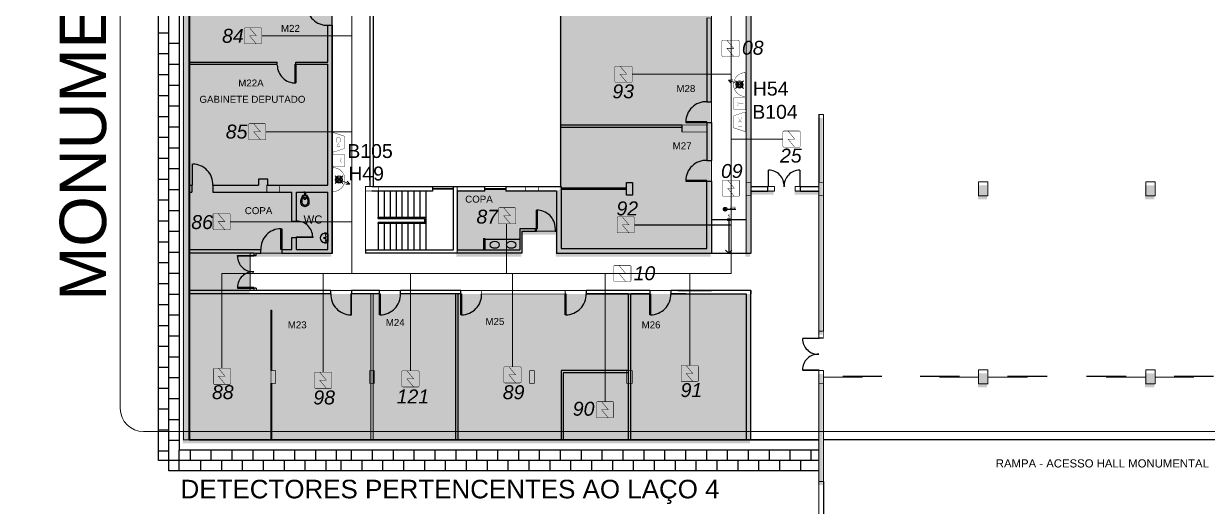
# Model space of a CAD drawing. Header units: metres. Extents: x -331 to 2982, y 362 to 2539.
# Drawn here: x 764.1 to 815.1, y 903.2 to 924 of the extents above; entities that cross this region are included whole.
import ezdxf
from ezdxf.enums import TextEntityAlignment as Align

# ---------------------------------------------------------------- set-up
doc = ezdxf.new("R2010")
doc.units = ezdxf.units.M
doc.layers.get('0').update_dxf_attribs({"color": 251})
doc.layers.add('_salas', color=251, linetype='Continuous', plot=False)
for name, color, linetype in [('CX', 251, 'Continuous'), ('DET. FUMAÇA', 1, 'Continuous'), ('Div', 251, 'Continuous'), ('Mob', 251, 'Continuous'), ('Pis', 251, 'Continuous')]:
    doc.layers.add(name, color=color, linetype=linetype)
doc.styles.add('ALESP1', font='arial.ttf')
doc.styles.add('ARIAL', font='arial.ttf')
doc.styles.add('DESTAQUE', font='arial.ttf', dxfattribs={"height": 0.4})
doc.styles.get("Standard").update_dxf_attribs({"font": 'arial.ttf', "height": 0.3})
doc.styles.add('X3G_ENTITY_14169C37', font='arial.ttf', dxfattribs={"height": 0.6})
doc.styles.add('X3G_ENTITY_14169C3F', font='arial.ttf', dxfattribs={"height": 0.6})
doc.styles.add('X3G_ENTITY_14169C47', font='arial.ttf', dxfattribs={"height": 0.6})
doc.styles.add('X3G_ENTITY_14169C4F', font='arial.ttf', dxfattribs={"height": 0.6})
doc.styles.add('X3G_ENTITY_14169C57', font='arial.ttf', dxfattribs={"height": 0.6})
doc.styles.add('X3G_ENTITY_14169C5F', font='arial.ttf', dxfattribs={"height": 0.6})
doc.styles.add('X3G_ENTITY_14169C9F', font='arial.ttf', dxfattribs={"height": 0.6})
doc.styles.add('X3G_ENTITY_14169CA1', font='arial.ttf', dxfattribs={"height": 0.6})
doc.styles.add('X3G_ENTITY_14169CA7', font='arial.ttf', dxfattribs={"height": 0.6})
doc.styles.add('X3G_ENTITY_14169CA9', font='arial.ttf', dxfattribs={"height": 0.6})
doc.styles.add('X3G_ENTITY_14169CAB', font='arial.ttf', dxfattribs={"height": 0.6})
doc.styles.add('X3G_ENTITY_14169CAD', font='arial.ttf', dxfattribs={"height": 0.6})
doc.styles.add('X3G_ENTITY_14169CAF', font='arial.ttf', dxfattribs={"height": 0.6})
doc.styles.add('X3G_ENTITY_14169CB1', font='arial.ttf', dxfattribs={"height": 0.6})
doc.styles.add('X3G_ENTITY_14169CB3', font='arial.ttf', dxfattribs={"height": 0.6})
doc.styles.add('X3G_ENTITY_14169CB5', font='arial.ttf', dxfattribs={"height": 0.6})
doc.styles.add('X3G_ENTITY_1416B688', font='arial.ttf', dxfattribs={"height": 0.6})
doc.styles.add('X3G_ENTITY_1416B6F6', font='arial.ttf', dxfattribs={"height": 0.6})
doc.styles.add('X3G_ENTITY_142075D9', font='arial.ttf', dxfattribs={"height": 0.3})
doc.styles.add('X3G_ENTITY_14228B72', font='arial.ttf', dxfattribs={"height": 0.6})
doc.styles.add('X3G_ENTITY_14228BB1', font='arial.ttf', dxfattribs={"height": 0.6})

# ---------------------------------------------------------------- blocks, each defined once
blk = doc.blocks.new('Detector de fumaça')
at = {"layer": 'DET. FUMAÇA', "linetype": 'Continuous', "lineweight": 15, "const_width": 0.0187}
blk.add_lwpolyline([(774.599, 539.816), (775.249, 539.816, -0.414214), (775.296, 539.769), (775.296, 539.167, -0.414214), (775.249, 539.12), (774.599, 539.12, -0.414214), (774.553, 539.167), (774.553, 539.769, -0.414214)], format="xyb", close=True, dxfattribs=at)
blk.add_lwpolyline([(774.773, 539.816), (775.064, 539.468), (774.773, 539.468), (775.064, 539.12)], dxfattribs=at)
blk = doc.blocks.new('WEW')
at = {"color": 1, "lineweight": 0, "true_color": 0xe60000}
for p, q in [((1781.075, 994.175), (1781.413, 993.836)), ((1781.413, 994.175), (1781.075, 993.836)), ((1781.244, 994.005), (1781.439, 994.482)), ((1781.439, 994.482), (1781.308, 994.36)), ((1781.439, 994.482), (1781.447, 994.302))]:
    blk.add_line(p, q, dxfattribs=at)
at = {"color": 1, "true_color": 0xe60000, "const_width": 0.0172}
for points in [[(1779.259, 993.747), (1780.023, 993.747, 0.511918), (1780.056, 993.793), (1779.907, 994.24, 0.322823), (1779.874, 994.263), (1779.408, 994.263, 0.322823), (1779.375, 994.24), (1779.226, 993.793, 0.511918)], [(1780.193, 994.263), (1780.641, 994.263, -0.414214), (1780.675, 994.229), (1780.675, 993.782, -0.414214), (1780.641, 993.747), (1780.193, 993.747, -0.414214), (1780.159, 993.782), (1780.159, 994.229, -0.414214)], [(1780.764, 993.748), (1781.724, 993.748, 0.435311), (1781.759, 993.784, 0.930949), (1780.73, 993.784, 0.435311)]]:
    blk.add_lwpolyline(points, format="xyb", close=True, dxfattribs=at)
at = {"color": 1, "true_color": 0xe60000, "const_width": 0.0086}
for points in [[(1779.463, 994.06), (1779.617, 994.06), (1779.652, 994.026), (1779.652, 993.936), (1779.617, 993.902), (1779.463, 993.902), (1779.428, 993.936), (1779.428, 994.026)], [(1779.832, 993.936), (1779.832, 994.026), (1779.802, 994.044), (1779.679, 993.981), (1779.802, 993.918)]]:
    blk.add_lwpolyline(points, close=True, dxfattribs=at)
for points in [[(1780.336, 994.135), (1780.338, 994.117), (1780.344, 994.099), (1780.351, 994.088), (1780.365, 994.073), (1780.373, 994.067), (1780.386, 994.06), (1780.397, 994.057), (1780.413, 994.055), (1780.421, 994.055), (1780.431, 994.056), (1780.45, 994.062), (1780.464, 994.07), (1780.477, 994.082), (1780.488, 994.096), (1780.494, 994.11), (1780.497, 994.122), (1780.498, 994.13), (1780.498, 994.136)], [(1780.417, 993.837), (1780.417, 994.055)]]:
    blk.add_lwpolyline(points, dxfattribs=at)
at = {"color": 1, "lineweight": 0, "true_color": 0xe60000}
for radius in [0.158, 0.119, 0.0774]:
    blk.add_circle((1781.244, 994.005), radius, dxfattribs=at)
blk = doc.blocks.new('VASO')
at = {"layer": 'Mob'}
for p, q in [((302.351, 172.465), (302.38, 172.465)), ((302.38, 172.465), (302.38, 172.383)), ((302.411, 172.354), (302.411, 172.494)), ((302.499, 172.354), (302.499, 172.494)), ((302.599, 172.444), (302.499, 172.444)), ((302.599, 172.404), (302.499, 172.404)), ((302.599, 172.444), (302.599, 172.455)), ((302.599, 172.404), (302.599, 172.444)), ((302.599, 172.404), (302.599, 172.393)), ((302.619, 172.464), (302.609, 172.464)), ((302.619, 172.424), (302.619, 172.464)), ((302.619, 172.424), (302.619, 172.383)), ((302.351, 172.383), (302.38, 172.383)), ((302.619, 172.383), (302.609, 172.383))]:
    blk.add_line(p, q, dxfattribs=at)
for centre in [(302.453, 172.486), (302.453, 172.362)]:
    blk.add_circle(centre, 0.00707, dxfattribs=at)
for centre, radius, start, end in [((302.178, 172.42), 0.179, 86.6811, 178.7962), ((302.178, 172.427), 0.179, 181.2038, 273.3189), ((302.178, 172.42), 0.129, 86.6811, 178.7962), ((302.178, 172.427), 0.129, 181.2038, 273.3189), ((302.205, 172.134), 0.464, 50.6979, 92.0637), ((302.205, 172.134), 0.414, 60.1325, 92.0637), ((302.349, 172.422), 0.043, 86.6811, 178.7962), ((302.349, 172.426), 0.043, 181.2038, 273.3189), ((302.609, 172.455), 0.00935, 90, 180), ((302.609, 172.393), 0.00935, 180, 270), ((302.205, 172.713), 0.464, 267.9363, 309.3021), ((302.205, 172.713), 0.414, 267.9363, 299.8675)]:
    blk.add_arc(centre, radius, start, end, dxfattribs=at)

msp = doc.modelspace()

# ---------------------------------------------------------------- hatches: boundary and pattern name
at = {"layer": '_salas', "transparency": 33554559}
h = msp.add_hatch(color=256, dxfattribs=at)
h.dxf.hatch_style = 1
h.paths.add_polyline_path([(779.351, 955.411), (776.826, 955.411), (776.826, 956.986), (779.351, 956.986), (792.881, 956.986), (792.881, 959.011), (795.12, 959.011), (795.12, 968.046), (770.956, 968.046), (770.956, 955.411), (764.106, 955.411), (764.106, 946.461), (770.956, 946.461), (770.956, 905.926), (795.406, 905.926), (795.406, 912.361), (773.841, 912.361), (773.841, 913.961), (777.366, 913.961), (777.366, 941.136), (776.426, 941.136), (776.426, 946.461), (779.351, 946.461)])
h = msp.add_hatch(color=256, dxfattribs=at)
h.dxf.hatch_style = 1
h.paths.add_polyline_path([(793.706, 941.136), (785.701, 941.136), (785.701, 940.936), (787.206, 940.936), (787.206, 916.836), (782.746, 916.836), (782.746, 913.961), (785.546, 913.961), (785.546, 914.911), (787.026, 914.911), (787.026, 913.961), (793.706, 913.961)])
h = msp.add_hatch(color=256, dxfattribs=at)
h.dxf.hatch_style = 1
h.paths.add_polyline_path([(795.406, 940.936), (796.806, 940.936), (796.806, 941.136), (795.206, 941.136), (795.206, 913.961), (795.406, 913.961), (795.406, 916.636), (796.421, 916.636), (796.421, 916.836), (795.406, 916.836)])
h = msp.add_hatch(color=256, dxfattribs=at)
h.dxf.hatch_style = 1
h.paths.add_polyline_path([(795.406, 940.936), (796.806, 940.936), (796.806, 941.136), (795.206, 941.136), (795.206, 913.961), (795.406, 913.961), (795.406, 916.636), (796.421, 916.636), (796.421, 916.836), (795.406, 916.836)])
h = msp.add_hatch(color=256, dxfattribs=at)
h.dxf.hatch_style = 1
h.paths.add_polyline_path([(798.536, 919.936), (798.336, 919.936), (798.336, 916.836), (797.321, 916.836), (797.321, 916.636), (798.336, 916.636), (798.336, 910.611), (798.536, 910.611)])
h = msp.add_hatch(color=256, dxfattribs=at)
h.dxf.hatch_style = 1
h.paths.add_polyline_path([(798.536, 919.936), (798.336, 919.936), (798.336, 916.836), (797.321, 916.836), (797.321, 916.636), (798.336, 916.636), (798.336, 910.611), (798.536, 910.611)])
h = msp.add_hatch(color=256, dxfattribs=at)
h.dxf.hatch_style = 1
h.paths.add_polyline_path([(812.821, 917.036), (812.421, 917.036), (812.421, 916.436), (812.821, 916.436)])
h.paths.add_polyline_path([(805.621, 917.036), (805.221, 917.036), (805.221, 916.436), (805.621, 916.436)])
h.paths.add_polyline_path([(812.821, 908.936), (812.421, 908.936), (812.421, 908.336), (812.821, 908.336)])
h.paths.add_polyline_path([(805.621, 908.936), (805.221, 908.936), (805.221, 908.336), (805.621, 908.336)])
h = msp.add_hatch(color=256, dxfattribs=at)
h.dxf.hatch_style = 1
h.paths.add_polyline_path([(812.821, 917.036), (812.421, 917.036), (812.421, 916.436), (812.821, 916.436)])
h.paths.add_polyline_path([(805.621, 917.036), (805.221, 917.036), (805.221, 916.436), (805.621, 916.436)])
h.paths.add_polyline_path([(812.821, 908.936), (812.421, 908.936), (812.421, 908.336), (812.821, 908.336)])
h.paths.add_polyline_path([(805.621, 908.936), (805.221, 908.936), (805.221, 908.336), (805.621, 908.336)])
h = msp.add_hatch(color=256, dxfattribs=at)
h.dxf.hatch_style = 1
h.paths.add_polyline_path([(798.536, 908.911), (798.336, 908.911), (798.336, 904.136), (798.536, 904.136)])
h = msp.add_hatch(color=256, dxfattribs=at)
h.dxf.hatch_style = 1
h.paths.add_polyline_path([(798.536, 908.911), (798.336, 908.911), (798.336, 904.136), (798.536, 904.136)])
at = {"layer": 'Pis'}
h = msp.add_hatch(color=256, dxfattribs=at)
h.paths.add_polyline_path([(794.336, 916.005), (794.336, 916.085, 0.414214), (794.256, 916.005)])
h.paths.add_polyline_path([(794.336, 915.925, 0.414214), (794.416, 916.005), (794.336, 916.005)])

# ---------------------------------------------------------------- linework, layer by layer
at = {"lineweight": 0}
for p, q in [((777.384, 941.286), (777.384, 914.111)), ((777.384, 914.111), (773.859, 914.111)), ((773.859, 914.111), (773.859, 912.511)), ((773.859, 912.511), (795.424, 912.511)), ((795.424, 912.511), (795.424, 906.076))]:
    msp.add_line(p, q, dxfattribs=at)
for points in [[(798.369, 906.076), (770.989, 906.076), (770.989, 946.611)], [(782.779, 916.986), (787.239, 916.986), (787.239, 941.086), (785.734, 941.086), (785.734, 941.286), (793.739, 941.286), (793.739, 914.111), (787.059, 914.111), (787.059, 915.061), (785.579, 915.061), (785.579, 914.111), (782.779, 914.111)], [(798.369, 906.076), (798.369, 873.934), (819.434, 873.934), (819.434, 906.076)]]:
    msp.add_lwpolyline(points, dxfattribs=at)
for points in [[(796.839, 941.086), (796.839, 941.286), (795.239, 941.286), (795.239, 914.111), (795.439, 914.111), (795.439, 916.786), (796.454, 916.786), (796.454, 916.986), (795.439, 916.986), (795.439, 941.086)], [(798.569, 910.761), (798.569, 920.086), (798.369, 920.086), (798.369, 916.986), (797.354, 916.986), (797.354, 916.786), (798.369, 916.786), (798.369, 910.761)], [(805.254, 917.186), (805.654, 917.186), (805.654, 916.586), (805.254, 916.586)], [(812.454, 917.186), (812.854, 917.186), (812.854, 916.586), (812.454, 916.586)], [(782.779, 916.986), (778.834, 916.986), (778.834, 914.111), (782.779, 914.111)], [(798.369, 909.061), (798.569, 909.061), (798.569, 904.286), (798.369, 904.286)], [(805.254, 909.086), (805.654, 909.086), (805.654, 908.486), (805.254, 908.486)], [(812.454, 909.086), (812.854, 909.086), (812.854, 908.486), (812.454, 908.486)]]:
    msp.add_lwpolyline(points, close=True, dxfattribs=at)
at = {"layer": 'CX', "ltscale": 8}
for points in [[(775.804, 922.247), (775.834, 922.247), (775.834, 921.447), (775.804, 921.447)], [(793.539, 919.736), (793.539, 919.766), (792.639, 919.766), (792.639, 919.736)], [(793.539, 917.211), (793.539, 917.241), (792.639, 917.241), (792.639, 917.211)], [(786.237, 915.161), (786.207, 915.161), (786.207, 915.961), (786.237, 915.961)], [(775.224, 914.266), (775.194, 914.266), (775.194, 915.166), (775.224, 915.166)], [(775.859, 914.787), (775.859, 914.817), (776.559, 914.817), (776.559, 914.787)], [(774.024, 914.016), (774.024, 913.986), (773.322, 913.986), (773.322, 914.016)], [(774.024, 912.611), (774.024, 912.641), (773.322, 912.641), (773.322, 912.611)], [(778.239, 912.361), (778.209, 912.361), (778.209, 911.461), (778.239, 911.461)], [(779.439, 912.361), (779.469, 912.361), (779.469, 911.461), (779.439, 911.461)], [(782.939, 912.361), (782.969, 912.361), (782.969, 911.461), (782.939, 911.461)], [(787.439, 912.361), (787.469, 912.361), (787.469, 911.461), (787.439, 911.461)], [(791.089, 912.361), (791.119, 912.361), (791.119, 911.461), (791.089, 911.461)]]:
    msp.add_lwpolyline(points, close=True, dxfattribs=at)
at = {"layer": 'CX', "color": 251, "ltscale": 8, "true_color": 0x606060}
for centre, radius, start, end in [((777.179, 924.797), 0.871, 180, 271.942), ((775.804, 922.217), 0.771, 180, 272.1894), ((793.509, 919.766), 0.871, 88.058, 180), ((793.509, 917.241), 0.871, 88.058, 180), ((786.236, 915.191), 0.771, 0, 92.1894), ((775.194, 914.296), 0.871, 90, 181.942), ((775.888, 914.817), 0.671, 0, 92.5089), ((773.994, 913.986), 0.672, 180, 272.5089), ((773.994, 912.641), 0.672, 87.4911, 180), ((778.209, 912.332), 0.871, 178.058, 270), ((779.469, 912.332), 0.871, 270, 1.942), ((782.969, 912.332), 0.871, 270, 1.942), ((787.469, 912.332), 0.871, 270, 1.942), ((791.119, 912.332), 0.871, 270, 1.942)]:
    msp.add_arc(centre, radius, start, end, dxfattribs=at)
at = {"layer": 'Div', "color": 150, "linetype": 'Continuous', "lineweight": 0}
for p, q in [((778.24, 913.244), (778.24, 951.084)), ((794.587, 944.321), (794.587, 913.244)), ((774.364, 923.473), (778.24, 923.473)), ((790.323, 921.822), (794.587, 921.822)), ((774.539, 919.343), (778.24, 919.343)), ((796.821, 919.026), (794.587, 919.026)), ((773.007, 915.471), (778.24, 915.471)), ((784.906, 913.244), (784.906, 915.379)), ((772.65, 913.244), (794.587, 913.244)), ((772.65, 913.244), (772.65, 909.161)), ((777.012, 908.991), (777.012, 913.244)), ((780.772, 909.049), (780.772, 913.244)), ((785.167, 909.222), (785.167, 913.244)), ((789.158, 907.72), (789.158, 913.244)), ((792.805, 909.277), (792.805, 913.244))]:
    msp.add_line(p, q, dxfattribs=at)
at = {"layer": 'Div', "color": 230, "linetype": 'Continuous', "lineweight": 0}
for p, q in [((768.27, 907.431), (768.27, 943.813)), ((821.239, 906.431), (769.27, 906.431))]:
    msp.add_line(p, q, dxfattribs=at)
at = {"layer": 'Div', "lineweight": 0}
for p, q in [((787.259, 919.636), (792.469, 919.636)), ((792.469, 919.636), (792.469, 919.536)), ((787.259, 919.536), (792.469, 919.536)), ((783.919, 914.744), (783.979, 914.744)), ((779.063, 912.361), (779.063, 906.096)), ((779.163, 912.361), (779.163, 906.096)), ((790.164, 906.096), (790.164, 912.361)), ((790.264, 906.096), (790.264, 912.361))]:
    msp.add_line(p, q, dxfattribs=at)
at = {"layer": 'Div', "lineweight": 0, "ltscale": 0.8}
for p, q in [((786.157, 915.161), (786.207, 915.161)), ((786.157, 915.061), (786.207, 915.061)), ((787.259, 909.061), (787.259, 906.096)), ((790.164, 909.061), (787.259, 909.061)), ((787.359, 908.961), (787.359, 906.096)), ((790.164, 908.961), (787.359, 908.961))]:
    msp.add_line(p, q, dxfattribs=at)
at = {"layer": 'Div', "color": 150}
msp.add_line((790.421, 915.334), (794.587, 915.334), dxfattribs=at)
at = {"layer": 'Div', "color": 230, "linetype": 'Continuous', "lineweight": 0}
msp.add_arc((769.27, 907.431), 1, 180, 270, dxfattribs=at)
at = {"layer": 'Pis'}
for p, q in [((769.909, 905.186), (769.909, 946.566)), ((770.359, 905.186), (770.359, 946.566)), ((770.809, 946.566), (770.809, 905.636)), ((771.239, 906.076), (771.239, 946.566)), ((771.259, 908.836), (771.259, 946.566)), ((795.439, 941.086), (795.439, 914.111)), ((779.019, 924.886), (779.019, 916.986)), ((779.169, 924.886), (779.169, 916.986)), ((793.539, 924.236), (793.539, 920.636)), ((793.539, 924.236), (793.539, 920.711)), ((793.739, 920.711), (793.739, 924.236)), ((793.739, 920.636), (793.739, 924.236)), ((777.209, 922.337), (777.209, 923.926)), ((777.209, 923.926), (777.409, 923.926)), ((777.409, 914.116), (777.409, 923.926)), ((769.909, 923.606), (770.359, 923.606)), ((769.909, 923.156), (769.909, 923.156)), ((770.359, 923.156), (770.809, 923.156)), ((769.909, 922.706), (770.359, 922.706)), ((769.909, 922.256), (769.909, 922.256)), ((770.359, 922.256), (770.809, 922.256)), ((771.259, 922.337), (775.034, 922.337)), ((771.259, 922.247), (775.034, 922.247)), ((775.034, 922.247), (775.034, 922.337)), ((775.834, 922.337), (777.209, 922.337)), ((775.834, 922.247), (775.834, 922.337)), ((775.834, 922.247), (777.209, 922.247)), ((777.209, 917.047), (777.209, 922.247)), ((769.909, 921.806), (770.359, 921.806)), ((769.909, 921.356), (769.909, 921.356)), ((770.359, 921.356), (770.809, 921.356)), ((769.909, 920.906), (770.359, 920.906)), ((793.539, 920.636), (793.739, 920.636)), ((793.539, 920.636), (793.739, 920.636)), ((769.909, 920.456), (769.909, 920.456)), ((770.359, 920.456), (770.809, 920.456)), ((798.369, 920.086), (798.369, 917.161)), ((769.909, 920.006), (770.359, 920.006)), ((787.259, 919.636), (792.469, 919.636)), ((792.469, 919.636), (792.469, 919.536)), ((792.469, 919.636), (792.469, 919.336)), ((793.539, 919.736), (793.739, 919.736)), ((793.539, 919.736), (793.539, 918.111)), ((793.739, 919.736), (793.739, 918.111)), ((769.909, 919.556), (769.909, 919.556)), ((769.909, 919.106), (770.359, 919.106)), ((770.359, 919.556), (770.809, 919.556)), ((787.259, 919.536), (792.469, 919.536)), ((769.909, 918.656), (769.909, 918.656)), ((770.359, 918.656), (770.809, 918.656)), ((769.909, 918.206), (770.359, 918.206)), ((793.539, 918.111), (793.739, 918.111)), ((769.909, 917.756), (769.909, 917.756)), ((770.359, 917.756), (770.809, 917.756)), ((769.909, 917.306), (770.359, 917.306)), ((771.259, 917.047), (771.359, 917.047)), ((771.359, 917.047), (771.359, 916.737)), ((772.259, 917.047), (774.229, 917.047)), ((772.259, 917.047), (772.259, 916.737)), ((774.629, 917.297), (774.229, 917.297)), ((774.229, 917.297), (774.229, 917.047)), ((774.584, 917.047), (777.209, 917.047)), ((774.629, 917.047), (774.629, 917.297)), ((774.629, 917.047), (777.209, 917.047)), ((790.088, 917.161), (790.338, 917.161)), ((790.088, 916.611), (790.088, 917.161)), ((790.338, 917.161), (790.338, 916.611)), ((793.539, 914.311), (793.539, 917.211)), ((793.539, 917.211), (793.739, 917.211)), ((793.739, 917.211), (793.739, 914.111)), ((769.909, 916.856), (769.909, 916.856)), ((770.359, 916.856), (770.809, 916.856)), ((771.259, 916.737), (771.359, 916.737)), ((772.259, 916.737), (775.659, 916.737)), ((774.584, 916.737), (775.659, 916.737)), ((775.649, 916.737), (775.659, 916.737)), ((775.659, 915.487), (775.659, 916.737)), ((775.859, 916.737), (776.224, 916.737)), ((775.859, 916.737), (776.324, 916.737)), ((775.859, 916.737), (776.324, 916.737)), ((775.859, 915.487), (775.859, 916.737)), ((776.324, 916.737), (776.524, 916.737)), ((776.324, 916.737), (777.209, 916.737)), ((777.209, 914.266), (777.209, 916.737)), ((779.109, 916.986), (781.729, 916.986)), ((781.729, 916.786), (779.109, 916.786)), ((779.384, 916.786), (779.384, 915.661)), ((779.639, 916.786), (779.639, 915.661)), ((779.895, 916.786), (779.895, 915.661)), ((780.15, 916.786), (780.15, 915.661)), ((780.406, 916.786), (780.406, 915.661)), ((780.662, 916.786), (780.662, 915.661)), ((780.917, 916.786), (780.917, 915.661)), ((781.173, 916.786), (781.173, 915.661)), ((781.429, 916.786), (781.429, 915.661)), ((781.729, 916.986), (781.729, 916.786)), ((782.629, 916.896), (781.729, 916.896)), ((782.629, 916.876), (781.729, 916.876)), ((782.629, 914.261), (782.629, 916.986)), ((782.629, 916.986), (783.979, 916.986)), ((782.779, 916.786), (782.779, 914.261)), ((783.979, 916.786), (782.779, 916.786)), ((783.979, 916.896), (783.979, 916.986)), ((783.979, 916.786), (783.979, 916.896)), ((783.979, 916.896), (784.879, 916.896)), ((783.979, 916.876), (784.879, 916.876)), ((784.879, 916.986), (784.879, 916.876)), ((784.879, 916.986), (787.259, 916.986)), ((784.879, 916.876), (784.879, 916.786)), ((787.059, 916.786), (784.879, 916.786)), ((787.059, 916.786), (787.059, 914.111)), ((790.088, 916.911), (787.258, 916.911)), ((790.088, 916.861), (787.258, 916.861)), ((787.259, 916.986), (787.259, 914.311)), ((790.338, 916.611), (790.088, 916.611)), ((795.439, 916.986), (796.173, 916.986)), ((795.439, 916.786), (796.173, 916.786)), ((796.173, 916.786), (796.173, 916.986)), ((796.873, 916.966), (796.873, 916.986)), ((797.573, 916.986), (798.369, 916.986)), ((797.573, 916.786), (797.573, 916.986)), ((797.573, 916.786), (798.369, 916.786)), ((769.909, 916.406), (770.359, 916.406)), ((794.256, 916.005), (794.797, 916.005)), ((794.336, 916.085), (794.336, 915.925)), ((769.909, 915.956), (769.909, 915.956)), ((769.909, 915.506), (770.359, 915.506)), ((770.359, 915.956), (770.809, 915.956)), ((779.384, 915.661), (781.429, 915.661)), ((779.384, 915.611), (779.384, 915.661)), ((779.384, 915.611), (781.379, 915.611)), ((781.379, 915.611), (781.379, 915.436)), ((781.429, 915.661), (781.429, 915.386)), ((793.739, 915.561), (795.239, 915.561)), ((794.489, 915.508), (794.489, 914.111)), ((769.909, 915.056), (769.909, 915.056)), ((770.359, 915.056), (770.809, 915.056)), ((775.659, 915.487), (775.859, 915.487)), ((781.379, 915.436), (779.384, 915.436)), ((779.384, 915.386), (779.384, 915.436)), ((779.384, 915.386), (779.384, 914.261)), ((781.429, 915.386), (779.384, 915.386)), ((779.639, 915.386), (779.639, 914.261)), ((779.895, 915.386), (779.895, 914.261)), ((780.15, 915.386), (780.15, 914.261)), ((780.406, 915.386), (780.406, 914.261)), ((780.662, 915.386), (780.662, 914.261)), ((780.917, 915.386), (780.917, 914.261)), ((781.173, 915.386), (781.173, 914.261)), ((781.429, 915.386), (781.429, 914.261)), ((786.157, 915.161), (785.479, 915.161)), ((785.479, 915.161), (785.479, 914.261)), ((785.579, 914.111), (785.579, 915.061)), ((785.579, 915.061), (786.157, 915.061)), ((786.157, 915.061), (786.157, 915.161)), ((786.157, 915.161), (786.207, 915.161)), ((786.157, 915.061), (786.207, 915.061)), ((786.207, 915.061), (786.207, 915.161)), ((787.007, 915.161), (787.007, 915.061)), ((787.007, 915.161), (787.059, 915.161)), ((787.007, 915.061), (787.059, 915.061)), ((769.909, 914.606), (770.359, 914.606)), ((775.659, 914.266), (775.659, 914.787)), ((775.659, 914.787), (775.859, 914.787)), ((775.859, 914.266), (775.859, 914.787)), ((777.209, 914.946), (777.209, 914.595)), ((783.919, 914.744), (783.979, 914.744)), ((783.919, 914.744), (783.919, 914.261)), ((783.979, 914.744), (783.979, 914.261)), ((783.979, 914.711), (785.479, 914.711)), ((769.909, 914.156), (769.909, 914.156)), ((770.359, 914.156), (770.809, 914.156)), ((771.259, 914.266), (774.324, 914.266)), ((774.024, 914.116), (771.259, 914.116)), ((774.024, 914.116), (774.024, 914.016)), ((774.024, 914.016), (774.124, 914.016)), ((774.124, 914.016), (774.124, 914.116)), ((774.124, 914.116), (774.324, 914.116)), ((774.324, 914.116), (774.324, 914.266)), ((775.224, 914.266), (775.659, 914.266)), ((775.224, 914.266), (775.224, 914.116)), ((775.224, 914.116), (777.409, 914.116)), ((775.859, 914.266), (776.324, 914.266)), ((776.324, 914.266), (777.209, 914.266)), ((778.834, 914.261), (778.834, 914.111)), ((778.834, 914.261), (782.629, 914.261)), ((785.579, 914.111), (778.834, 914.111)), ((782.779, 914.261), (785.479, 914.261)), ((787.059, 914.111), (793.739, 914.111)), ((787.259, 914.311), (793.539, 914.311)), ((793.739, 914.111), (795.239, 914.111)), ((794.489, 914.111), (794.35, 914.244)), ((794.489, 914.111), (794.627, 914.244)), ((795.239, 914.111), (795.439, 914.111)), ((769.909, 913.706), (770.359, 913.706)), ((769.909, 913.256), (769.909, 913.256)), ((770.359, 913.256), (770.809, 913.256)), ((769.909, 912.806), (770.359, 912.806)), ((769.909, 912.806), (770.359, 912.806)), ((774.024, 912.511), (771.259, 912.511)), ((774.024, 912.511), (771.259, 912.511)), ((774.124, 912.611), (774.024, 912.611)), ((774.024, 912.611), (774.024, 912.511)), ((774.024, 912.611), (774.024, 912.511)), ((774.124, 912.611), (774.024, 912.611)), ((774.024, 912.611), (774.024, 912.511)), ((774.124, 912.611), (774.124, 912.511)), ((774.124, 912.611), (774.124, 912.511)), ((774.124, 912.611), (774.124, 912.511)), ((777.339, 912.511), (774.124, 912.511)), ((777.339, 912.361), (777.339, 912.511)), ((779.439, 912.511), (778.239, 912.511)), ((778.239, 912.511), (778.239, 912.361)), ((779.439, 912.361), (779.439, 912.511)), ((782.939, 912.511), (780.339, 912.511)), ((780.339, 912.361), (780.339, 912.511)), ((782.939, 912.361), (782.939, 912.511)), ((790.189, 912.511), (788.339, 912.511)), ((788.339, 912.511), (788.339, 912.361)), ((791.089, 912.511), (788.339, 912.511)), ((788.339, 912.511), (788.339, 912.361)), ((791.089, 912.511), (790.189, 912.511)), ((791.089, 912.511), (791.089, 912.361)), ((792.839, 912.511), (791.989, 912.511)), ((795.439, 912.511), (791.989, 912.511)), ((791.989, 912.511), (791.989, 912.361)), ((792.289, 912.511), (793.739, 912.511)), ((795.439, 906.276), (795.439, 912.511)), ((795.439, 912.511), (795.439, 912.361)), ((795.439, 912.511), (795.439, 912.361)), ((769.909, 912.356), (769.909, 912.356)), ((769.909, 912.356), (769.909, 912.356)), ((770.359, 912.356), (770.809, 912.356)), ((770.359, 912.356), (770.809, 912.356)), ((777.339, 912.361), (771.259, 912.361)), ((779.439, 912.361), (778.239, 912.361)), ((782.939, 912.361), (780.339, 912.361)), ((782.709, 912.361), (782.709, 906.096)), ((782.809, 912.361), (782.809, 906.096)), ((790.164, 912.361), (788.339, 912.361)), ((788.339, 912.361), (791.089, 912.361)), ((790.164, 906.096), (790.164, 912.361)), ((791.089, 912.361), (790.264, 912.361)), ((790.264, 906.096), (790.264, 912.361)), ((792.639, 912.361), (791.989, 912.361)), ((791.989, 912.361), (795.239, 912.361)), ((795.239, 912.361), (795.239, 906.096)), ((769.909, 911.906), (770.359, 911.906)), ((769.909, 911.906), (770.359, 911.906)), ((769.909, 911.456), (769.909, 911.456)), ((769.909, 911.456), (769.909, 911.456)), ((770.359, 911.456), (770.809, 911.456)), ((770.359, 911.456), (770.809, 911.456)), ((774.759, 911.661), (774.759, 909.061)), ((774.759, 911.661), (774.779, 911.661)), ((774.779, 911.661), (774.779, 909.061)), ((769.909, 911.006), (770.359, 911.006)), ((769.909, 911.006), (770.359, 911.006)), ((769.909, 910.556), (769.909, 910.556)), ((769.909, 910.556), (769.909, 910.556)), ((770.359, 910.556), (770.809, 910.556)), ((770.359, 910.556), (770.809, 910.556)), ((798.569, 910.461), (798.369, 910.461)), ((769.909, 910.106), (770.359, 910.106)), ((769.909, 909.656), (769.909, 909.656)), ((770.359, 909.656), (770.809, 909.656)), ((769.909, 909.206), (770.359, 909.206)), ((787.259, 909.061), (787.259, 906.096)), ((790.164, 909.061), (787.259, 909.061)), ((787.359, 908.961), (787.359, 906.096)), ((790.164, 908.961), (787.359, 908.961)), ((769.909, 908.756), (769.909, 908.756)), ((770.359, 908.756), (770.809, 908.756)), ((771.259, 906.096), (771.259, 908.836)), ((774.759, 908.511), (774.759, 906.107)), ((774.779, 908.511), (774.779, 906.107)), ((769.909, 908.306), (770.359, 908.306)), ((769.909, 907.856), (769.909, 907.856)), ((770.359, 907.856), (770.809, 907.856)), ((769.909, 907.406), (770.359, 907.406)), ((769.909, 906.956), (769.909, 906.956)), ((770.359, 906.956), (770.809, 906.956)), ((769.909, 906.506), (770.359, 906.506)), ((769.909, 906.056), (769.909, 906.056)), ((770.359, 906.056), (770.809, 906.056)), ((771.239, 906.076), (798.369, 906.076)), ((771.259, 906.096), (793.989, 906.096)), ((793.989, 906.096), (798.369, 906.096)), ((795.239, 906.096), (795.439, 906.096)), ((795.439, 906.096), (795.439, 906.296)), ((795.439, 906.096), (795.439, 906.296)), ((798.569, 906.096), (819.539, 906.096)), ((769.909, 905.606), (770.359, 905.606)), ((798.369, 905.636), (770.809, 905.636)), ((770.809, 905.186), (770.809, 905.636)), ((771.289, 905.186), (771.289, 905.636)), ((772.189, 905.186), (772.189, 905.636)), ((773.089, 905.186), (773.089, 905.636)), ((773.989, 905.186), (773.989, 905.636)), ((774.889, 905.186), (774.889, 905.636)), ((775.789, 905.186), (775.789, 905.636)), ((776.689, 905.186), (776.689, 905.636)), ((777.589, 905.186), (777.589, 905.636)), ((778.239, 905.186), (778.239, 905.636)), ((779.139, 905.186), (779.139, 905.636)), ((780.039, 905.186), (780.039, 905.636)), ((780.939, 905.186), (780.939, 905.636)), ((781.839, 905.186), (781.839, 905.636)), ((782.289, 905.636), (782.289, 905.636)), ((782.739, 905.186), (782.739, 905.636)), ((783.189, 905.636), (783.189, 905.636)), ((783.639, 905.186), (783.639, 905.636)), ((784.089, 905.636), (784.089, 905.636)), ((784.539, 905.186), (784.539, 905.636)), ((784.989, 905.636), (784.989, 905.636)), ((785.439, 905.186), (785.439, 905.636)), ((785.889, 905.636), (785.889, 905.636)), ((786.339, 905.186), (786.339, 905.636)), ((786.789, 905.636), (786.789, 905.636)), ((787.239, 905.186), (787.239, 905.636)), ((787.689, 905.636), (787.689, 905.636)), ((788.139, 905.186), (788.139, 905.636)), ((788.589, 905.636), (788.589, 905.636)), ((789.039, 905.186), (789.039, 905.636)), ((789.489, 905.636), (789.489, 905.636)), ((789.939, 905.186), (789.939, 905.636)), ((790.389, 905.636), (790.389, 905.636)), ((790.839, 905.186), (790.839, 905.636)), ((791.289, 905.636), (791.289, 905.636)), ((791.739, 905.186), (791.739, 905.636)), ((792.189, 905.636), (792.189, 905.636)), ((792.639, 905.186), (792.639, 905.636)), ((793.089, 905.636), (793.089, 905.636)), ((793.539, 905.186), (793.539, 905.636)), ((793.989, 905.636), (793.989, 905.636)), ((794.439, 905.186), (794.439, 905.636)), ((794.889, 905.636), (794.889, 905.636)), ((795.339, 905.186), (795.339, 905.636)), ((795.789, 905.636), (795.789, 905.636)), ((796.239, 905.186), (796.239, 905.636)), ((796.689, 905.636), (796.689, 905.636)), ((797.139, 905.186), (797.139, 905.636)), ((798.019, 905.636), (798.019, 905.636)), ((798.039, 905.186), (798.039, 905.636)), ((770.359, 905.186), (769.909, 905.186)), ((770.359, 904.736), (770.359, 905.186)), ((770.809, 905.186), (770.359, 905.186)), ((798.369, 905.186), (770.809, 905.186)), ((770.809, 904.736), (770.809, 905.186)), ((771.739, 904.736), (771.739, 905.186)), ((772.639, 904.736), (772.639, 905.186)), ((773.539, 904.736), (773.539, 905.186)), ((774.439, 904.736), (774.439, 905.186)), ((775.339, 904.736), (775.339, 905.186)), ((776.239, 904.736), (776.239, 905.186)), ((777.139, 904.736), (777.139, 905.186)), ((777.789, 904.736), (777.789, 905.186)), ((778.689, 904.736), (778.689, 905.186)), ((779.589, 904.736), (779.589, 905.186)), ((780.489, 904.736), (780.489, 905.186)), ((781.389, 904.736), (781.389, 905.186)), ((782.289, 904.736), (782.289, 905.186)), ((783.189, 904.736), (783.189, 905.186)), ((784.089, 904.736), (784.089, 905.186)), ((784.989, 904.736), (784.989, 905.186)), ((785.889, 904.736), (785.889, 905.186)), ((786.789, 904.736), (786.789, 905.186)), ((787.689, 904.736), (787.689, 905.186)), ((788.589, 904.736), (788.589, 905.186)), ((789.489, 904.736), (789.489, 905.186)), ((790.389, 904.736), (790.389, 905.186)), ((791.289, 904.736), (791.289, 905.186)), ((792.189, 904.736), (792.189, 905.186)), ((793.089, 904.736), (793.089, 905.186)), ((793.989, 904.736), (793.989, 905.186)), ((794.889, 904.736), (794.889, 905.186)), ((795.789, 904.736), (795.789, 905.186)), ((796.689, 904.736), (796.689, 905.186)), ((797.589, 904.736), (797.589, 905.186)), ((798.369, 904.736), (770.359, 904.736)), ((770.389, 904.736), (770.389, 904.736)), ((771.289, 904.736), (771.289, 904.736)), ((772.189, 904.736), (772.189, 904.736)), ((773.089, 904.736), (773.089, 904.736)), ((773.989, 904.736), (773.989, 904.736)), ((774.889, 904.736), (774.889, 904.736)), ((775.789, 904.736), (775.789, 904.736)), ((776.689, 904.736), (776.689, 904.736)), ((777.589, 904.736), (777.589, 904.736)), ((778.239, 904.736), (778.239, 904.736)), ((779.139, 904.736), (779.139, 904.736)), ((798.569, 904.286), (798.569, 873.934))]:
    msp.add_line(p, q, dxfattribs=at)
at = {"layer": 'Pis', "const_width": 0.03}
for points in [[(798.369, 906.076), (770.989, 906.076), (770.989, 946.611)], [(776.459, 946.611), (776.459, 941.286), (777.399, 941.286), (777.399, 914.111), (773.874, 914.111), (773.874, 912.511), (795.439, 912.511), (795.439, 906.076)], [(782.779, 916.986), (787.239, 916.986), (787.239, 941.086), (785.734, 941.086), (785.734, 941.286), (793.739, 941.286), (793.739, 914.111), (787.059, 914.111), (787.059, 915.061), (785.579, 915.061), (785.579, 914.111), (782.779, 914.111)], [(787.239, 916.986), (787.239, 941.086)], [(787.259, 916.986), (787.259, 941.086)], [(795.239, 914.111), (795.239, 941.286), (796.839, 941.286)], [(798.369, 920.086), (798.569, 920.086)], [(798.569, 920.086), (798.569, 910.461)], [(793.539, 917.211), (793.539, 914.311)], [(798.369, 916.611), (798.369, 913.261)], [(798.369, 913.261), (798.369, 910.461)], [(798.369, 908.511), (798.369, 904.286)], [(798.569, 908.511), (798.569, 904.286)], [(798.369, 906.076), (798.369, 873.934), (819.434, 873.934), (819.434, 906.076)], [(798.369, 904.286), (798.569, 904.286)]]:
    msp.add_lwpolyline(points, dxfattribs=at)
for points in [[(796.839, 941.086), (796.839, 941.286), (795.239, 941.286), (795.239, 914.111), (795.439, 914.111), (795.439, 916.786), (796.454, 916.786), (796.454, 916.986), (795.439, 916.986), (795.439, 941.086)], [(793.539, 924.236), (793.739, 924.236), (793.739, 920.636), (793.539, 920.636)], [(798.569, 910.761), (798.569, 920.086), (798.369, 920.086), (798.369, 916.986), (797.354, 916.986), (797.354, 916.786), (798.369, 916.786), (798.369, 910.761)], [(792.469, 919.636), (793.539, 919.636), (793.539, 919.336), (792.469, 919.336)], [(771.359, 917.047), (771.389, 917.047), (771.389, 917.947), (771.359, 917.947)], [(796.173, 916.986), (796.203, 916.986), (796.203, 917.686), (796.173, 917.686)], [(797.573, 916.986), (797.543, 916.986), (797.543, 917.686), (797.573, 917.686)], [(775.134, 916.737), (774.584, 916.737), (774.584, 917.047), (775.134, 917.047)], [(795.239, 916.611), (795.239, 917.161), (795.439, 917.161), (795.439, 916.611)], [(798.369, 916.611), (798.369, 917.161), (798.569, 917.161), (798.569, 916.611)], [(805.254, 917.186), (805.654, 917.186), (805.654, 916.586), (805.254, 916.586)], [(805.254, 916.586), (805.254, 917.186), (805.654, 917.186), (805.654, 916.586)], [(812.454, 917.186), (812.854, 917.186), (812.854, 916.586), (812.454, 916.586)], [(812.454, 916.586), (812.454, 917.186), (812.854, 917.186), (812.854, 916.586)], [(782.779, 916.986), (778.834, 916.986), (778.834, 914.111), (782.779, 914.111)], [(778.834, 916.986), (781.729, 916.986), (781.729, 916.786), (778.834, 916.786)], [(779.384, 916.786), (778.834, 916.786), (778.834, 916.986), (779.384, 916.986)], [(786.284, 916.786), (785.734, 916.786), (785.734, 916.986), (786.284, 916.986)], [(783.839, 912.511), (787.439, 912.511), (787.439, 912.361), (783.839, 912.361)], [(798.369, 910.461), (798.369, 910.431), (797.669, 910.431), (797.669, 910.461)], [(774.759, 908.511), (774.759, 909.061), (774.959, 909.061), (774.959, 908.511)], [(779.009, 908.511), (779.009, 909.061), (779.209, 909.061), (779.209, 908.511)], [(785.909, 908.511), (785.909, 909.061), (786.109, 909.061), (786.109, 908.511)], [(790.089, 908.511), (790.089, 909.061), (790.339, 909.061), (790.339, 908.511)], [(798.369, 909.061), (798.369, 909.091), (797.669, 909.091), (797.669, 909.061)], [(798.369, 909.061), (798.569, 909.061), (798.569, 904.286), (798.369, 904.286)], [(798.369, 908.511), (798.369, 909.061), (798.569, 909.061), (798.569, 908.511)], [(805.254, 909.086), (805.654, 909.086), (805.654, 908.486), (805.254, 908.486)], [(805.254, 908.486), (805.254, 909.086), (805.654, 909.086), (805.654, 908.486)], [(812.454, 909.086), (812.854, 909.086), (812.854, 908.486), (812.454, 908.486)], [(812.454, 908.486), (812.454, 909.086), (812.854, 909.086), (812.854, 908.486)], [(800.24, 908.786), (798.569, 908.786), (798.569, 908.766), (800.24, 908.766)], [(799.404, 908.821), (801.075, 908.821), (801.075, 908.801), (799.404, 908.801)], [(804.418, 908.821), (802.747, 908.821), (802.747, 908.801), (804.418, 908.801)], [(803.582, 908.786), (805.254, 908.786), (805.254, 908.766), (803.582, 908.766)], [(805.654, 908.766), (807.354, 908.766), (807.354, 908.786), (805.654, 908.786)], [(808.204, 908.801), (806.504, 908.801), (806.504, 908.821), (808.204, 908.821)], [(809.904, 908.801), (811.604, 908.801), (811.604, 908.821), (809.904, 908.821)], [(812.454, 908.766), (810.754, 908.766), (810.754, 908.786), (812.454, 908.786)], [(814.525, 908.786), (812.854, 908.786), (812.854, 908.766), (814.525, 908.766)], [(813.689, 908.821), (815.36, 908.821), (815.36, 908.801), (813.689, 908.801)]]:
    msp.add_lwpolyline(points, close=True, dxfattribs=at)
msp.add_lwpolyline([(777.198, 914.769, 0.019765), (777.193, 914.895, 0.055725), (777.191, 914.913, 0.26837), (777.155, 914.947, 0.08527), (777.067, 914.959, 0.373975), (776.903, 914.769, 0.373975), (777.067, 914.58, 0.08527), (777.155, 914.592, 0.26837), (777.191, 914.625, 0.055725), (777.193, 914.643, 0.019765)], format="xyb", close=True, dxfattribs=at)
for points in [[(777.101, 914.595, -0.557482), (777.096, 914.602, 0.068592), (777.126, 914.706, 0.02486), (777.131, 914.769, 0.02486), (777.126, 914.832, 0.068592), (777.096, 914.936, -0.557482), (777.101, 914.944)], [(777.096, 914.602, 0.072415), (777.12, 914.769, 0.072415), (777.096, 914.937)], [(777.097, 914.934, -0.467154), (777.104, 914.931, -0.039312), (777.128, 914.864, 0.320715), (777.148, 914.846, 0.032811), (777.186, 914.841)], [(777.101, 914.595, 0.09339), (777.155, 914.607, 0.281673), (777.188, 914.652, 0.022774), (777.193, 914.742), (777.193, 914.769), (777.193, 914.796, 0.022774), (777.188, 914.886, 0.281673), (777.155, 914.931, 0.09339), (777.101, 914.944)]]:
    msp.add_lwpolyline(points, format="xyb", dxfattribs=at)
at = {"layer": 'Pis'}
for centre, radius in [((794.336, 916.005), 0.08), ((794.489, 915.561), 0.0531), ((777.078, 914.769), 0.0328), ((777.078, 914.769), 0.0203), ((777.152, 914.67), 0.0158)]:
    msp.add_circle(centre, radius, dxfattribs=at)
for centre, radius, start, end in [((771.389, 917.076), 0.871, 358.058, 90), ((796.203, 917.015), 0.671, 357.4911, 90), ((797.543, 917.015), 0.671, 90, 182.5089), ((777.094, 914.769), 0.209, 97.9818, 180), ((777.094, 914.769), 0.209, 180, 262.0182), ((777.084, 914.712), 0.266, 61.9123, 94.0939), ((777.084, 914.827), 0.266, 265.9061, 297.7353), ((777.206, 914.944), 0.0027, 0, 62.2647), ((777.206, 914.595), 0.0027, 297.7353, 0), ((798.339, 910.431), 0.671, 180, 272.5089), ((798.339, 909.091), 0.671, 87.4911, 180)]:
    msp.add_arc(centre, radius, start, end, dxfattribs=at)
at = {"layer": 'Pis', "extrusion": (0, 0, -1)}
for centre in [(784.406, 914.478), (785.113, 914.478)]:
    msp.add_ellipse(centre, major_axis=(-0.21, 0), ratio=0.666667, dxfattribs=at)

# ---------------------------------------------------------------- block references
at = {"lineweight": 0}
for p, rotation in [((1788.958, -859.87), 89.99999999999997), ((-216.315, 2698.527), 270)]:
    msp.add_blockref('WEW', p, dxfattribs=dict(at, rotation=rotation))
at = {"layer": 'DET. FUMAÇA', "linetype": 'Continuous', "lineweight": 0}
for p in [(-0.932, 384.005), (19.637, 383.467), (15.028, 382.354), (-0.757, 379.875), (22.268, 379.558), (19.663, 377.446), (10.014, 376.259), (-2.288, 376.003), (15.125, 375.866), (14.98, 373.776), (-2.275, 369.346), (2.088, 369.175), (5.847, 369.233), (10.243, 369.406), (17.881, 369.461), (14.234, 367.904)]:
    msp.add_blockref('Detector de fumaça', p, dxfattribs=at)
at = {"layer": 'Pis', "xscale": -1, "rotation": 270}
msp.add_blockref('VASO', (603.8, 614.117), dxfattribs=at)

# ---------------------------------------------------------------- texts
at = {"layer": 'Div', "color": 5, "linetype": 'Continuous', "lineweight": 0, "true_color": 0x0000ff, "char_height": 0.6, "attachment_point": 1}
for s, insert, style in [('{\\fArial|b0|i1|c0|p34;84}', (772.656, 923.774), 'X3G_ENTITY_14169C5F'), ('{\\fArial|b0|i1|c0|p34;08}', (795.057, 923.261), 'X3G_ENTITY_14169CA7'), ('{\\fArial|b0|i1|c0|p34;93}', (789.472, 921.383), 'X3G_ENTITY_14169C9F'), ('{\\fArial|b0|i1|c0|p34;85}', (772.814, 919.65), 'X3G_ENTITY_14169C57'), ('{\\fArial|b0|i1|c0|p34;25}', (796.697, 918.616), 'X3G_ENTITY_14169C37'), ('{\\fArial|b0|i1|c0|p34;09}', (794.153, 917.954), 'X3G_ENTITY_14169CA9'), ('{\\fArial|b0|i1|c0|p34;92}', (789.649, 916.342), 'X3G_ENTITY_14169CA1'), ('{\\fArial|b0|i1|c0|p34;86}', (771.328, 915.753), 'X3G_ENTITY_14169C4F'), ('{\\fArial|b0|i1|c0|p34;87}', (783.617, 915.987), 'X3G_ENTITY_14169C47'), ('{\\fArial|b0|i1|c0|p34;10}', (790.389, 913.55), 'X3G_ENTITY_14169C3F'), ('{\\fArial|b0|i1|c0|p34;88}', (772.221, 908.429), 'X3G_ENTITY_14169CB1'), ('{\\fArial|b0|i1|c0|p34;89}', (784.751, 908.427), 'X3G_ENTITY_14169CAF'), ('{\\fArial|b0|i1|c0|p34;91}', (792.413, 908.52), 'X3G_ENTITY_14169CAB'), ('{\\fArial|b0|i1|c0|p34;98}', (776.588, 908.201), 'X3G_ENTITY_14169CB3'), ('{\\fArial|b0|i1|c0|p34;121}', (780.178, 908.245), 'X3G_ENTITY_14169CB5'), ('{\\fArial|b0|i1|c0|p34;90}', (787.767, 907.715), 'X3G_ENTITY_14169CAD')]:
    msp.add_mtext_dynamic_manual_height_columns(s, width=13.3188, gutter_width=2.5, heights=[0], dxfattribs=dict(at, insert=insert, style=style))
at = {"layer": 'Div', "color": 96, "linetype": 'Continuous', "lineweight": 0, "true_color": 0x008000, "char_height": 0.6, "width": 13.3188, "attachment_point": 1}
for s, insert, style in [('H54', (795.524, 921.501), 'X3G_ENTITY_14228BB1'), ('H49', (778.092, 917.845), 'X3G_ENTITY_14228B72')]:
    msp.add_mtext(s, dxfattribs=dict(at, insert=insert, style=style))
at = {"layer": 'Div', "color": 6, "linetype": 'Continuous', "lineweight": 0, "true_color": 0xff00ff, "char_height": 0.6, "attachment_point": 1}
for s, insert, style in [('B104', (795.5, 920.5), 'X3G_ENTITY_1416B688'), ('B105', (778.052, 918.813), 'X3G_ENTITY_1416B6F6')]:
    msp.add_mtext_dynamic_manual_height_columns(s, width=13.3188, gutter_width=2.5, heights=[0], dxfattribs=dict(at, insert=insert, style=style))
at = {"layer": 'Div', "color": 230, "linetype": 'Continuous', "lineweight": 0, "insert": (770.867, 904.357), "char_height": 0.8, "attachment_point": 1}
msp.add_mtext_dynamic_manual_height_columns('DETECTORES PERTENCENTES AO LAÇO 4', width=27.20388, gutter_width=2.5, heights=[0], dxfattribs=at)
at = {"layer": 'Pis', "style": 'ARIAL'}
for s, p in [('M22', (775.6, 923.645)), ('M22A', (773.899, 921.292)), ('M28', (792.639, 921.054)), ('M27', (792.479, 918.588)), ('M23', (775.893, 910.879)), ('M24', (780.116, 910.98)), ('M25', (784.409, 911.023)), ('M26', (791.139, 910.881))]:
    msp.add_text(s, height=0.3, dxfattribs=at).set_placement(p, align=Align.CENTER)
at = {"layer": 'Pis'}
for s, height, style, p in [('GABINETE DEPUTADO', 0.3, 'DESTAQUE', (771.681, 920.59)), ('COPA ', 0.3, 'X3G_ENTITY_142075D9', (783.131, 916.291)), ('COPA ', 0.3, 'X3G_ENTITY_142075D9', (773.633, 915.796)), ('0.00', 0.09, 'ALESP1', (794.53, 916.03)), ('WC', 0.35, 'ARIAL', (776.166, 915.391)), ('RAMPA - ACESSO HALL MONUMENTAL', 0.35, 'ARIAL', (805.994, 904.887))]:
    msp.add_text(s, height=height, dxfattribs=dict(at, style=style)).set_placement(p)
at = {"layer": 'Pis', "width": 0.7}
msp.add_text('s', height=0.159, dxfattribs=at).set_placement((794.45, 915.657))
at = {"layer": 'Pis', "insert": (767.688, 921.999), "char_height": 2, "width": 19.86522, "attachment_point": 8, "rotation": 90, "style": 'ARIAL'}
msp.add_mtext('MONUMENTAL', dxfattribs=at)

doc.saveas('drawing.dxf')
